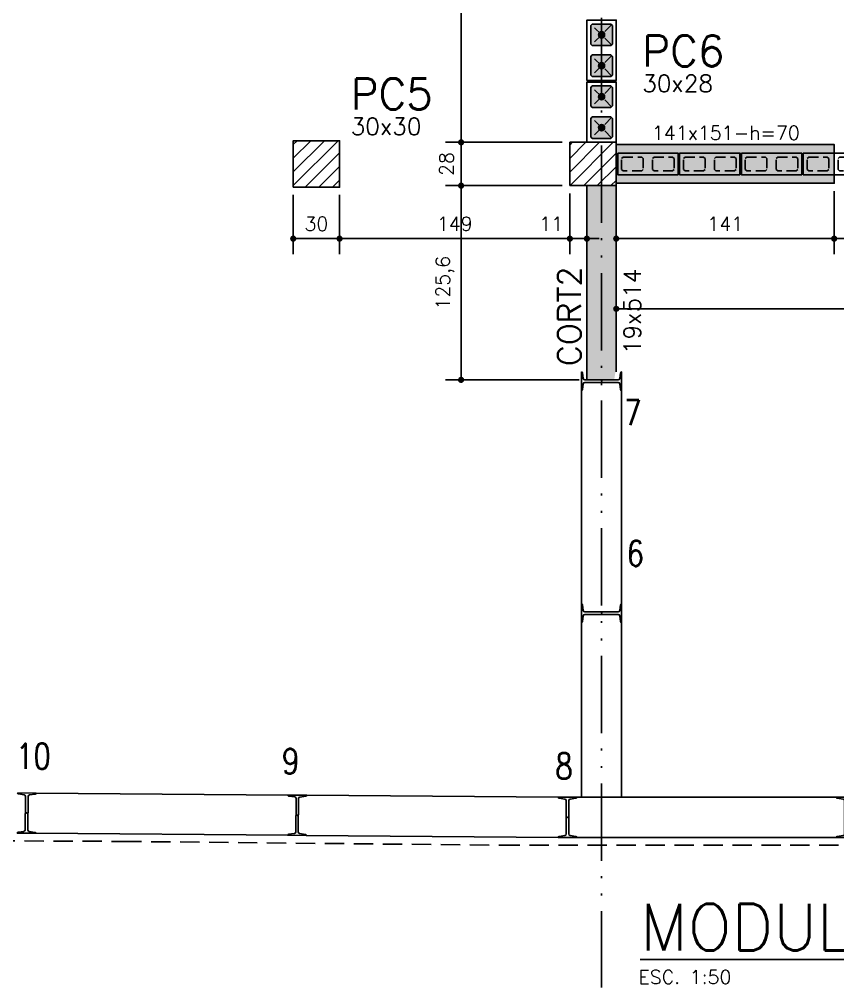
# Model space of a CAD drawing. Extents: x -14651 to 4582, y -13717 to -1290.
# Drawn here: x 487 to 1017, y -13689 to -13063 of the extents above; entities that cross this region are included whole.
import ezdxf
from ezdxf.enums import TextEntityAlignment as Align

# ---------------------------------------------------------------- set-up
doc = ezdxf.new("R2010")
doc.units = 0
doc.header["$LTSCALE"] = 25
doc.linetypes.add('DASHED2', pattern=[0.375, 0.25, -0.125])
doc.linetypes.add('ESTILO_TQS_0004', pattern=[3.3, 2, -0.4, 0.05, -0.4, 0.05, -0.4])
for name, color, linetype in [('203', 1, 'DASHED2'), ('213', 252, 'Continuous'), ('241', 2, 'Continuous'), ('ABERTURAS', 53, 'Continuous'), ('Arranque', 14, 'Continuous'), ('COTA', 1, 'Continuous'), ('EIXOS', 1, 'ESTILO_TQS_0004'), ('FERRO', 5, 'Continuous'), ('H2', 252, 'Continuous'), ('H5', 1, 'Continuous'), ('LINHA-FINA', 1, 'Continuous'), ('P-D', 2, 'Continuous'), ('P-N', 5, 'Continuous'), ('PENA_6', 6, 'Continuous'), ('PIL-N', 4, 'Continuous'), ('PROJ', 252, 'Continuous'), ('SOLO-FUNDAÇOES', 7, 'Continuous'), ('SOLOD-TEXTO-007', 7, 'Continuous'), ('T4', 6, 'Continuous'), ('TERRENO', 1, 'DASHED2'), ('TEXTO', 3, 'Continuous'), ('TJANELA', 2, 'Continuous'), ('VIG-D', 2, 'Continuous'), ('VIG-N', 4, 'Continuous'), ('VIGA', 3, 'Continuous')]:
    doc.layers.add(name, color=color, linetype=linetype)
doc.styles.add('COTA', font='romans.shx')
doc.styles.add('ROMANS', font='ROMANS')
doc.styles.get("Standard").update_dxf_attribs({"font": 'romans.shx'})
doc.styles.add('Texto1', font='romans.shx', dxfattribs={"height": 9})
doc.styles.add('Texto4', font='romans.shx', dxfattribs={"height": 30})
doc.dimstyles.new('forma', dxfattribs={"dimscale": 5, "dimtxt": 1.8, "dimasz": 0.8, "dimexe": 2, "dimexo": 1, "dimgap": 1, "dimtad": 1, "dimdec": 1, "dimzin": 9, "dimtxsty": 'COTA', "dimblk1": 'DOT', "dimblk2": 'DOT', "dimsah": 1, "dimcen": 0, "dimdle": 1, "dimclrd": 256, "dimclre": 256, "dimclrt": 2, "dimadec": 0, "dimazin": 0, "dimtfac": 1, "dimtdec": 0, "dimtmove": 0, "dimatfit": 3, "dimfxl": 1, "dimtolj": 1, "dimtzin": 0, "dimarcsym": 0})

# ---------------------------------------------------------------- blocks, each defined once
blk = doc.blocks.new('P4015', base_point=(5842102.11612, -8124149.02973))
blk.add_lwpolyline([(5842082.61612, -8124156.02973), (5842121.61612, -8124156.02973), (5842121.61612, -8124142.02973), (5842082.61612, -8124142.02973), (5842082.61612, -8124156.02973)])
at = {"color": 1, "linetype": 'DASHED2'}
for points in [[(5842085.11612, -8124152.52973), (5842086.11612, -8124153.52973), (5842098.11612, -8124153.52973), (5842099.11612, -8124152.52973), (5842099.11612, -8124145.52973), (5842098.11612, -8124144.52973), (5842086.11612, -8124144.52973), (5842085.11612, -8124145.52973), (5842085.11612, -8124152.52973)], [(5842105.11612, -8124152.52973), (5842106.11612, -8124153.52973), (5842118.11612, -8124153.52973), (5842119.11612, -8124152.52973), (5842119.11612, -8124145.52973), (5842118.11612, -8124144.52973), (5842106.11612, -8124144.52973), (5842105.11612, -8124145.52973), (5842105.11612, -8124152.52973)]]:
    blk.add_lwpolyline(points, dxfattribs=at)
blk = doc.blocks.new('P4020')
blk.add_lwpolyline([(-19.5, -9.5), (19.5, -9.5), (19.5, 9.5), (-19.5, 9.5), (-19.5, -9.5)])
at = {"color": 1, "linetype": 'DASHED2'}
for points in [[(-17, -6), (-16, -7), (-4, -7), (-3, -6), (-3, 6), (-4, 7), (-16, 7), (-17, 6), (-17, -6)], [(3, -6), (4, -7), (16, -7), (17, -6), (17, 6), (16, 7), (4, 7), (3, 6), (3, -6)]]:
    blk.add_lwpolyline(points, dxfattribs=at)
at = {"layer": '203', "color": 253}
for p, q in [((-16.5, 6.5), (-3.5, -6.5)), ((-3.5, 6.5), (-16.5, -6.5)), ((16.5, 6.5), (3.5, -6.5)), ((3.5, 6.5), (16.5, -6.5))]:
    blk.add_line(p, q, dxfattribs=at)
blk = doc.blocks.new('GR-1414')
at = {"layer": '213'}
h = blk.add_hatch(color=256, dxfattribs=at)
h.paths.add_polyline_path([(6, -7), (7, -6), (7, 6), (6, 7), (-6, 7), (-7, 6), (-7, -6), (-6, -7)])
h.paths.add_polyline_path([(2, 0, 1), (-2, 0, 1)], flags=16)
at = {"layer": 'Arranque'}
blk.add_hatch(color=256, dxfattribs=at).paths.add_polyline_path([(2, 0, 1), (-2, 0, 1)])
at = {"layer": '213'}
for p, q in [((-7, 6), (-6, 7)), ((-6, 7), (6, 7)), ((6, 7), (7, 6)), ((-7, -6), (-7, 6)), ((7, 6), (7, -6)), ((-6, -7), (-7, -6)), ((7, -6), (6, -7)), ((6, -7), (-6, -7))]:
    blk.add_line(p, q, dxfattribs=at)
at = {"layer": 'FERRO', "linetype": 'Continuous'}
blk.add_circle((0, 0), 2, dxfattribs=at)
blk = doc.blocks.new('perfilW250x38-5')
at = {"layer": 'PROJ', "linetype": 'Continuous'}
for p, q in [((0.0856, 0.0655), (0.2064, 0.0655)), ((0.1292, 0.0536), (0.0918, 0.0594)), ((0.1378, 0.0434), (0.1378, -0.1724)), ((0.1542, 0.0434), (0.1542, -0.1724)), ((0.1629, 0.0536), (0.2003, 0.0594)), ((0.1292, -0.1825), (0.0918, -0.1883)), ((0.1629, -0.1825), (0.2003, -0.1883)), ((0.0856, -0.1945), (0.2064, -0.1945))]:
    blk.add_line(p, q, dxfattribs=at)
for centre, radius, start, end in [((0.0918, 0.0655), 0.00614, 180, 270), ((0.2003, 0.0655), 0.00614, 270, 0), ((0.1276, 0.0434), 0.0102, 0, 81.15819), ((0.1644, 0.0434), 0.0102, 98.84181, 180), ((0.1276, -0.1724), 0.0102, 278.84181, 0), ((0.1644, -0.1724), 0.0102, 180, 261.15819), ((0.0918, -0.1945), 0.00614, 90, 180), ((0.2003, -0.1945), 0.00614, 0, 90)]:
    blk.add_arc(centre, radius, start, end, dxfattribs=at)
at = {"layer": 'PROJ'}
blk.add_point((0.146, -0.0645), dxfattribs=at)
blk = doc.blocks.new('A$C0151072e')
at = {"layer": 'LINHA-FINA'}
for points in [[(1178.38, -1708.69), (1178.38, -1846.61)], [(1204.38, -1708.69), (1204.38, -1846.61)], [(1178.38, -1858.69), (1178.38, -1971.65)], [(1204.38, -1858.69), (1204.38, -1971.65)], [(988.57, -1970.26), (825.64, -1968.99)], [(1163.34, -1971.65), (1000.64, -1970.38)], [(1343.34, -1971.64), (1175.42, -1971.65)], [(988.57, -1996.26), (825.39, -1994.99)], [(1163.34, -1997.65), (1000.39, -1996.38)], [(1343.34, -1997.64), (1175.42, -1997.65)]]:
    blk.add_lwpolyline(points, dxfattribs=at)
at = {"layer": 'SOLO-FUNDAÇOES', "color": 111, "xscale": 100, "yscale": 100, "zscale": 100}
for p, rotation in [((1197.83, -1688.05), 270), ((1197.83, -1838.05), 270), ((804.94, -1975.34), 359.4352138632432), ((979.94, -1976.73), 359.4352138632432)]:
    blk.add_blockref('perfilW250x38-5', p, dxfattribs=dict(at, rotation=rotation))
for p in [(1154.77, -1978.2), (1334.78, -1978.19)]:
    blk.add_blockref('perfilW250x38-5', p, dxfattribs=at)
at = {"layer": 'SOLOD-TEXTO-007', "style": 'ROMANS', "width": 0.8}
for s, p in [('7', (1206.01, -1731.21)), ('6', (1207.61, -1822.3)), ('10', (812.49, -1953.36)), ('9', (984.6, -1956.63)), ('8', (1161.47, -1959.73))]:
    blk.add_text(s, height=16.5, dxfattribs=at).set_placement(p)
blk = doc.blocks.new('_Dot')
at = {"color": 0, "linetype": 'ByBlock', "lineweight": -2}
blk.add_line((-0.5, 0), (-1, 0), dxfattribs=at)
at = {"color": 0, "linetype": 'ByBlock', "const_width": 0.5}
blk.add_lwpolyline([(-0.25, 0, 1), (0.25, 0, 1)], format="xyb", close=True, dxfattribs=at)
blk = doc.blocks.new('*D129')
at = {"layer": 'COTA', "lineweight": -2, "transparency": 16777216}
for p, q in [((1014.52, -13174.1), (1014.52, -13214.87)), ((1073.52, -13174.1), (1073.52, -13214.87)), ((1069.52, -13204.87), (1018.52, -13204.87))]:
    blk.add_line(p, q, dxfattribs=at)
at = {"layer": 'Defpoints', "color": 0, "transparency": 16777216}
for p in [(1014.52, -13169.1), (1073.52, -13169.1), (1014.52, -13204.87)]:
    blk.add_point(p, dxfattribs=at)
at = {"layer": 'COTA', "lineweight": -2, "transparency": 16777216, "xscale": 4, "yscale": 4, "zscale": 4, "rotation": 180}
blk.add_blockref('_Dot', (1014.52, -13204.87), dxfattribs=at)
at = {"layer": 'COTA', "lineweight": -2, "transparency": 16777216, "xscale": 4, "yscale": 4, "zscale": 4}
blk.add_blockref('_Dot', (1073.52, -13204.87), dxfattribs=at)
at = {"layer": 'COTA', "color": 2, "transparency": 16777216, "insert": (1044.02, -13195.37), "char_height": 9, "attachment_point": 5, "style": 'COTA'}
blk.add_mtext('\\A1;59 ', dxfattribs=at)
blk = doc.blocks.new('*D130')
at = {"layer": 'COTA', "lineweight": -2, "transparency": 16777216}
for p, q in [((1014.52, -13174.1), (1014.52, -13214.87)), ((873.52, -13190.51), (873.52, -13214.87)), ((1010.52, -13204.87), (877.52, -13204.87))]:
    blk.add_line(p, q, dxfattribs=at)
at = {"layer": 'Defpoints', "color": 0, "transparency": 16777216}
for p in [(1014.52, -13169.1), (873.52, -13185.51), (873.52, -13204.87)]:
    blk.add_point(p, dxfattribs=at)
at = {"layer": 'COTA', "lineweight": -2, "transparency": 16777216, "xscale": 4, "yscale": 4, "zscale": 4, "rotation": 180}
blk.add_blockref('_Dot', (873.52, -13204.87), dxfattribs=at)
at = {"layer": 'COTA', "lineweight": -2, "transparency": 16777216, "xscale": 4, "yscale": 4, "zscale": 4}
blk.add_blockref('_Dot', (1014.52, -13204.87), dxfattribs=at)
at = {"layer": 'COTA', "color": 2, "transparency": 16777216, "insert": (944.02, -13195.37), "char_height": 9, "attachment_point": 5, "style": 'COTA'}
blk.add_mtext('\\A1;141 ', dxfattribs=at)
blk = doc.blocks.new('*D131')
at = {"layer": 'COTA', "lineweight": -2, "transparency": 16777216}
for p, q in [((3258.52, -13168.6), (3258.52, -13260.25)), ((873.52, -13190.74), (873.52, -13260.25)), ((3254.52, -13250.25), (877.52, -13250.25))]:
    blk.add_line(p, q, dxfattribs=at)
at = {"layer": 'Defpoints', "color": 0, "transparency": 16777216}
for p in [(3258.52, -13163.6), (873.52, -13185.74), (873.52, -13250.25)]:
    blk.add_point(p, dxfattribs=at)
at = {"layer": 'COTA', "lineweight": -2, "transparency": 16777216, "xscale": 4, "yscale": 4, "zscale": 4, "rotation": 180}
blk.add_blockref('_Dot', (873.52, -13250.25), dxfattribs=at)
at = {"layer": 'COTA', "lineweight": -2, "transparency": 16777216, "xscale": 4, "yscale": 4, "zscale": 4}
blk.add_blockref('_Dot', (3258.52, -13250.25), dxfattribs=at)
at = {"layer": 'COTA', "color": 2, "transparency": 16777216, "insert": (2066.02, -13240.75), "char_height": 9, "attachment_point": 5, "style": 'COTA'}
blk.add_mtext('\\A1;2385 ', dxfattribs=at)
blk = doc.blocks.new('*D180')
at = {"layer": 'COTA', "lineweight": -2, "transparency": 16777216}
for p, q in [((664.52, -13176.6), (664.52, -13214.87)), ((694.52, -13176.6), (694.52, -13214.87)), ((668.52, -13204.87), (690.52, -13204.87))]:
    blk.add_line(p, q, dxfattribs=at)
at = {"layer": 'Defpoints', "color": 0, "transparency": 16777216}
for p in [(664.52, -13171.6), (694.52, -13171.6), (694.52, -13204.87)]:
    blk.add_point(p, dxfattribs=at)
at = {"layer": 'COTA', "lineweight": -2, "transparency": 16777216, "xscale": 4, "yscale": 4, "zscale": 4, "rotation": 180}
blk.add_blockref('_Dot', (664.52, -13204.87), dxfattribs=at)
at = {"layer": 'COTA', "lineweight": -2, "transparency": 16777216, "xscale": 4, "yscale": 4, "zscale": 4}
blk.add_blockref('_Dot', (694.52, -13204.87), dxfattribs=at)
at = {"layer": 'COTA', "color": 2, "transparency": 16777216, "insert": (679.52, -13195.37), "char_height": 9, "attachment_point": 5, "style": 'COTA'}
blk.add_mtext('\\A1;30 ', dxfattribs=at)
blk = doc.blocks.new('*D181')
at = {"layer": 'COTA', "lineweight": -2, "transparency": 16777216}
for p, q in [((694.52, -13176.6), (694.52, -13214.87)), ((843.52, -13175.6), (843.52, -13214.87)), ((698.52, -13204.87), (839.52, -13204.87))]:
    blk.add_line(p, q, dxfattribs=at)
at = {"layer": 'Defpoints', "color": 0, "transparency": 16777216}
for p in [(843.52, -13170.6), (694.52, -13171.6), (843.52, -13204.87)]:
    blk.add_point(p, dxfattribs=at)
at = {"layer": 'COTA', "lineweight": -2, "transparency": 16777216, "xscale": 4, "yscale": 4, "zscale": 4, "rotation": 180}
blk.add_blockref('_Dot', (694.52, -13204.87), dxfattribs=at)
at = {"layer": 'COTA', "lineweight": -2, "transparency": 16777216, "xscale": 4, "yscale": 4, "zscale": 4}
blk.add_blockref('_Dot', (843.52, -13204.87), dxfattribs=at)
at = {"layer": 'COTA', "color": 2, "transparency": 16777216, "insert": (769.02, -13195.37), "char_height": 9, "attachment_point": 5, "style": 'COTA'}
blk.add_mtext('\\A1;149 ', dxfattribs=at)
blk = doc.blocks.new('*D182')
at = {"layer": 'COTA', "lineweight": -2, "transparency": 16777216}
for p, q in [((843.52, -13175.6), (843.52, -13214.87)), ((854.52, -13192.64), (854.52, -13214.87)), ((839.52, -13204.87), (835.52, -13204.87)), ((843.52, -13204.87), (854.52, -13204.87)), ((858.52, -13204.87), (862.52, -13204.87))]:
    blk.add_line(p, q, dxfattribs=at)
at = {"layer": 'Defpoints', "color": 0, "transparency": 16777216}
for p in [(843.52, -13170.6), (854.52, -13187.64), (854.52, -13204.87)]:
    blk.add_point(p, dxfattribs=at)
at = {"layer": 'COTA', "lineweight": -2, "transparency": 16777216, "xscale": 4, "yscale": 4, "zscale": 4}
blk.add_blockref('_Dot', (843.52, -13204.87), dxfattribs=at)
at = {"layer": 'COTA', "lineweight": -2, "transparency": 16777216, "xscale": 4, "yscale": 4, "zscale": 4, "rotation": 180}
blk.add_blockref('_Dot', (854.52, -13204.87), dxfattribs=at)
at = {"layer": 'COTA', "color": 2, "transparency": 16777216, "insert": (831.48, -13195.37), "char_height": 9, "attachment_point": 5, "style": 'COTA'}
blk.add_mtext('\\A1;11 ', dxfattribs=at)
blk = doc.blocks.new('*D211')
at = {"layer": 'COTA', "lineweight": -2, "transparency": 16777216}
for p, q in [((849.52, -12743.6), (763.13, -12743.6)), ((773.13, -12747.6), (773.13, -13138.6)), ((838.52, -13142.6), (763.13, -13142.6))]:
    blk.add_line(p, q, dxfattribs=at)
at = {"layer": 'Defpoints', "color": 0, "transparency": 16777216}
for p in [(854.52, -12743.6), (773.13, -13142.6), (843.52, -13142.6)]:
    blk.add_point(p, dxfattribs=at)
at = {"layer": 'COTA', "lineweight": -2, "transparency": 16777216, "xscale": 4, "yscale": 4, "zscale": 4}
for p, rotation in [((773.13, -12743.6), 90), ((773.13, -13142.6), 270)]:
    blk.add_blockref('_Dot', p, dxfattribs=dict(at, rotation=rotation))
at = {"layer": 'COTA', "color": 2, "transparency": 16777216, "insert": (763.63, -12943.1), "char_height": 9, "attachment_point": 5, "rotation": 90, "style": 'COTA'}
blk.add_mtext('\\A1;399 ', dxfattribs=at)
blk = doc.blocks.new('*D212')
at = {"layer": 'COTA', "lineweight": -2, "transparency": 16777216}
for p, q in [((838.52, -13142.6), (763.13, -13142.6)), ((773.13, -13146.6), (773.13, -13166.6)), ((838.52, -13170.6), (763.13, -13170.6))]:
    blk.add_line(p, q, dxfattribs=at)
at = {"layer": 'Defpoints', "color": 0, "transparency": 16777216}
for p in [(843.52, -13142.6), (773.13, -13170.6), (843.52, -13170.6)]:
    blk.add_point(p, dxfattribs=at)
at = {"layer": 'COTA', "lineweight": -2, "transparency": 16777216, "xscale": 4, "yscale": 4, "zscale": 4}
for p, rotation in [((773.13, -13142.6), 90), ((773.13, -13170.6), 270)]:
    blk.add_blockref('_Dot', p, dxfattribs=dict(at, rotation=rotation))
at = {"layer": 'COTA', "color": 2, "transparency": 16777216, "insert": (763.63, -13156.6), "char_height": 9, "attachment_point": 5, "rotation": 90, "style": 'COTA'}
blk.add_mtext('\\A1;28 ', dxfattribs=at)
blk = doc.blocks.new('*D213')
at = {"layer": 'COTA', "lineweight": -2, "transparency": 16777216}
for p, q in [((838.52, -13170.6), (763.13, -13170.6)), ((773.13, -13174.6), (773.13, -13292.18)), ((849.52, -13296.18), (763.13, -13296.18))]:
    blk.add_line(p, q, dxfattribs=at)
at = {"layer": 'Defpoints', "color": 0, "transparency": 16777216}
for p in [(843.52, -13170.6), (773.13, -13296.18), (854.52, -13296.18)]:
    blk.add_point(p, dxfattribs=at)
at = {"layer": 'COTA', "lineweight": -2, "transparency": 16777216, "xscale": 4, "yscale": 4, "zscale": 4}
for p, rotation in [((773.13, -13170.6), 90), ((773.13, -13296.18), 270)]:
    blk.add_blockref('_Dot', p, dxfattribs=dict(at, rotation=rotation))
at = {"layer": 'COTA', "color": 2, "transparency": 16777216, "insert": (762.77, -13233.39), "char_height": 9, "attachment_point": 5, "rotation": 90, "style": 'COTA'}
blk.add_mtext('\\A1;125,6 ', dxfattribs=at)

msp = doc.modelspace()

# ---------------------------------------------------------------- hatches: boundary and pattern name
at = {"layer": 'ABERTURAS', "transparency": 33554457}
msp.add_hatch(color=256, dxfattribs=at).paths.add_polyline_path([(873.52, -13169.1), (1014.52, -13169.1), (1014.52, -13144.1), (873.52, -13144.1)])
at = {"layer": 'H2'}
h = msp.add_hatch(color=256, dxfattribs=at)
edge = h.paths.add_edge_path()
edge.add_line((854.52, -13170.6), (873.52, -13170.6))
edge.add_line((873.52, -13170.6), (873.52, -13290.96))
edge.add_arc((873.52, -13291.58), 0.614, 90, 180)
edge.add_line((872.9, -13291.58), (872.32, -13295.32))
edge.add_arc((871.31, -13295.16), 1.02, 270, 351.15819, ccw=False)
edge.add_line((871.31, -13296.18), (854.52, -13296.18))
edge.add_line((854.52, -13296.18), (854.52, -13170.6))
at = {"layer": 'H5'}
h = msp.add_hatch(dxfattribs=at)
h.set_pattern_fill('ANSI31', color=256, scale=50, style=0)
h.set_pattern_definition([(45, (199.517, -12044.5974), (-4.419417, 4.419417), [])])
h.paths.add_polyline_path([(664.52, -13171.6), (694.52, -13171.6), (694.52, -13141.6), (664.52, -13141.6)])
h = msp.add_hatch(dxfattribs=at)
h.set_pattern_fill('ANSI31', color=256, scale=50, style=0)
h.set_pattern_definition([(45, (219.517, -12044.5974), (-4.419417, 4.419417), [])])
h.paths.add_polyline_path([(843.52, -13170.6), (873.52, -13170.6), (873.52, -13142.6), (843.52, -13142.6)])

# ---------------------------------------------------------------- linework, layer by layer
at = {"layer": 'ABERTURAS'}
msp.add_lwpolyline([(873.52, -13169.1), (1014.52, -13169.1), (1014.52, -13144.1), (873.52, -13144.1)], close=True, dxfattribs=at)
at = {"layer": 'EIXOS'}
msp.add_line((864.02, -11494.61), (864.02, -13689.12), dxfattribs=at)
at = {"layer": 'P-N', "linetype": 'Continuous'}
for points in [[(664.52, -13171.6), (694.52, -13171.6), (694.52, -13141.6), (664.52, -13141.6), (664.52, -13171.6)], [(843.52, -13170.6), (873.52, -13170.6), (873.52, -13142.6), (843.52, -13142.6), (843.52, -13170.6)]]:
    msp.add_lwpolyline(points, dxfattribs=at)
at = {"layer": 'TERRENO', "linetype": 'DASHED2', "ltscale": 2}
msp.add_lwpolyline([(3025.53, -11576), (2359.47, -11578.84), (1610.11, -11581.94), (927.42, -11584.99), (-330.86, -11594.35), (-501.12, -12591.06), (-585.15, -13102.45), (-671.86, -13538.06), (-680.48, -13588.6), (247, -13593.14), (553.8, -13594.59), (798.65, -13597.01), (1370.85, -13596.96), (1899.7, -13605.56), (2137.16, -13606.46), (2374.62, -13607.28), (2842.89, -13599.37)], dxfattribs=at)
at = {"layer": 'VIGA'}
for points in [[(854.52, -13296.18), (854.52, -13170.6)], [(873.52, -13290.96), (873.52, -13170.6)]]:
    msp.add_lwpolyline(points, dxfattribs=at)

# ---------------------------------------------------------------- block references
for p in [(864.02, -13073.1), (864.02, -13093.1), (864.02, -13113.1), (864.02, -13133.1)]:
    msp.add_blockref('GR-1414', p)
at = {"layer": '241', "xscale": -1}
for name, p, rotation in [('P4020', (864.02, -13083.1), 270), ('P4020', (864.02, -13123.1), 270), ('P4015', (894.02, -13156.6), 180), ('P4015', (934.02, -13156.6), 180), ('P4015', (974.02, -13156.6), 180), ('P4015', (1014.02, -13156.6), 180)]:
    msp.add_blockref(name, p, dxfattribs=dict(at, rotation=rotation))
at = {"layer": 'PENA_6'}
msp.add_blockref('A$C0151072e', (-327.4, -11594.35), dxfattribs=at)

# ---------------------------------------------------------------- texts
at = {"layer": 'P-D', "linetype": 'Continuous'}
for s, p in [('30x28', (890.38, -13110.04)), ('30x30', (701.72, -13137.8))]:
    msp.add_text(s, height=11, dxfattribs=at).set_placement(p)
at = {"layer": 'PIL-N', "linetype": 'Continuous'}
for s, p in [('PC6', (890.38, -13093.54)), ('PC5', (701.72, -13121.3))]:
    msp.add_text(s, height=20, dxfattribs=at).set_placement(p)
at = {"layer": 'T4', "style": 'Texto4'}
msp.add_text('%%UMODULAÇÃO DA 1° FIADA DO INFERIOR 2', height=30, dxfattribs=at).set_placement((888.98, -13665.03))
at = {"layer": 'TEXTO', "color": 2, "style": 'Texto1'}
msp.add_text('ESC. 1:50', height=9, dxfattribs=at).set_placement((887.88, -13686.75))
at = {"layer": 'TJANELA', "style": 'Texto1'}
msp.add_text('141x151-h=70', height=9, dxfattribs=at).set_placement((944.45, -13140.9), align=Align.CENTER)
at = {"layer": 'VIG-D', "linetype": 'Continuous'}
msp.add_text('19x514', height=11, rotation=90, dxfattribs=at).set_placement((889.38, -13279.48))
at = {"layer": 'VIG-N', "linetype": 'Continuous'}
msp.add_text('CORT2', height=15, rotation=90, dxfattribs=at).set_placement((850.63, -13287.27))

# ---------------------------------------------------------------- dimensions: what is measured, and where the dimension line sits
at = {"layer": 'COTA'}
for base, p1, p2, picture, middle in [((773.13, -13142.6), (854.52, -12743.6), (843.52, -13142.6), '*D211', (763.63, -12943.1)), ((773.13, -13170.6), (843.52, -13142.6), (843.52, -13170.6), '*D212', (763.63, -13156.6)), ((773.13, -13296.18), (843.52, -13170.6), (854.52, -13296.18), '*D213', (762.77, -13233.39))]:
    dim = msp.add_linear_dim(base=base, p1=p1, p2=p2, angle=90, dimstyle='forma', override={"dimpost": ' ', "dimtmove": 1}, dxfattribs=at)
    dim.commit()
    dim.dimension.update_dxf_attribs({"geometry": picture, "text_midpoint": middle})
for base, p1, p2, override, picture, middle in [((873.52, -13250.25), (3258.52, -13163.6), (873.52, -13185.74), {"dimpost": ' '}, '*D131', (2066.02, -13240.75)), ((843.52, -13204.87), (694.52, -13171.6), (843.52, -13170.6), {"dimpost": ' ', "dimtmove": 1}, '*D181', (769.02, -13195.37)), ((873.52, -13204.87), (1014.52, -13169.1), (873.52, -13185.51), {"dimpost": ' ', "dimtmove": 1}, '*D130', (944.02, -13195.37)), ((1014.52, -13204.87), (1073.52, -13169.1), (1014.52, -13169.1), {"dimpost": ' ', "dimtmove": 1}, '*D129', (1044.02, -13195.37)), ((694.52, -13204.87), (664.52, -13171.6), (694.52, -13171.6), {"dimpost": ' '}, '*D180', (679.52, -13195.37))]:
    dim = msp.add_linear_dim(base=base, p1=p1, p2=p2, dimstyle='forma', override=override, dxfattribs=at)
    dim.commit()
    dim.dimension.update_dxf_attribs({"geometry": picture, "text_midpoint": middle})
dim = msp.add_linear_dim(base=(854.52, -13204.87), p1=(843.52, -13170.6), p2=(854.52, -13187.64), dimstyle='forma', override={"dimpost": ' ', "dimtmove": 1}, dxfattribs=at)
dim.commit()
dim.dimension.update_dxf_attribs({"geometry": '*D182', "text_midpoint": (831.48, -13204.87), "dimtype": 128})

doc.saveas('drawing.dxf')
